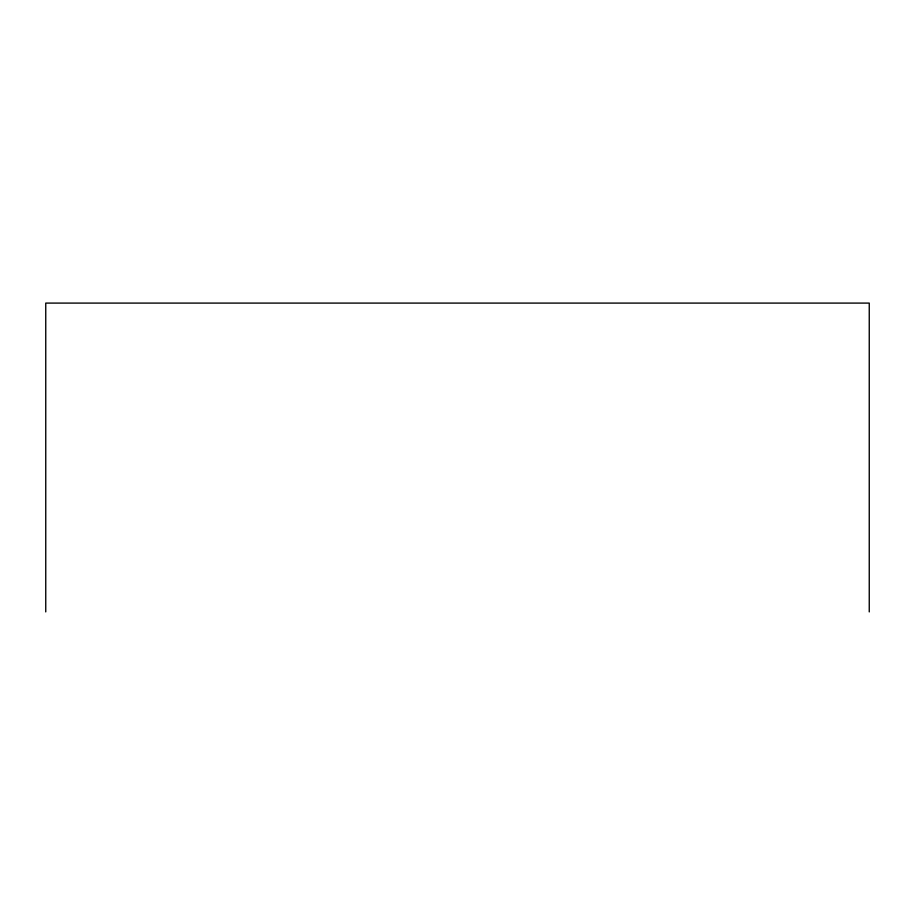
<?xml version="1.0" encoding="UTF-8"?>
<svg xmlns="http://www.w3.org/2000/svg" width="915" height="915" viewBox="0 0 915 915"><rect width="100%" height="100%" fill="white"/><g stroke="black" fill="none" stroke-linecap="round" stroke-linejoin="round"><path stroke-width="1.37" d="M869.25 611.906L869.25 303.094L45.75 303.094L45.75 611.906"/></g></svg>
